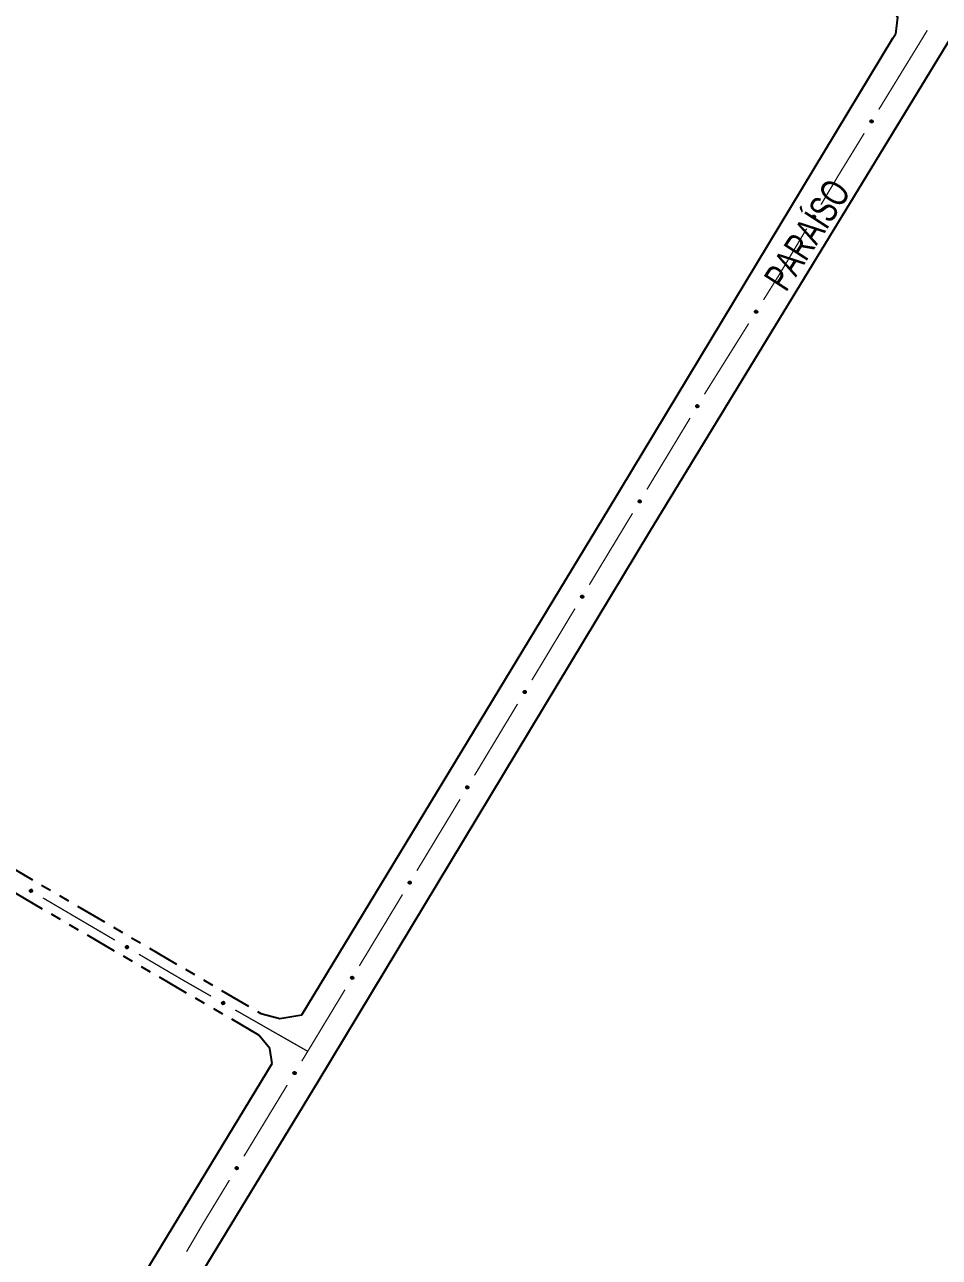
# Model space of a CAD drawing. Extents: x 210853 to 212686, y 4878863 to 4882037.
# Drawn here: x 211695.2 to 211826.7, y 4880035.8 to 4880213 of the extents above; entities that cross this region are included whole.
import ezdxf

# ---------------------------------------------------------------- set-up
doc = ezdxf.new("R2010")
doc.units = 0
doc.header["$LTSCALE"] = 1.5
doc.header["$MEASUREMENT"] = 0
doc.linetypes.add('TRACO_25', pattern=[8, 3, -1, 1, -1, 1, -1])
for name, color, linetype in [('SV-EIXO-ROD-ESTR', 7, 'CONTINUOUS'), ('SV-EIXO-RUA-N-PAV', 6, 'CONTINUOUS'), ('SV-EST-MUNIC-PAV', 20, 'CONTINUOUS'), ('SV-RUA-NAO-PAV', 7, 'CONTINUOUS'), ('SV-TXT-MUNIC-PAV', 7, 'CONTINUOUS')]:
    doc.layers.add(name, color=color, linetype=linetype)
doc.styles.add('ARIAL', font='ARIAL.SHX')

msp = doc.modelspace()

# ---------------------------------------------------------------- linework, layer by layer
at = {"layer": 'SV-EIXO-ROD-ESTR', "const_width": 0.18}
for points in [[(211825.001457, 4880212.186648), (211824.482811, 4880211.331659)], [(211824.297622, 4880211.026375), (211818.025375, 4880200.79608)], [(211824.482811, 4880211.331659), (211824.297622, 4880211.026375)], [(211815.934627, 4880197.385982), (211812.275817, 4880191.41831)], [(211812.265827, 4880191.402016), (211809.715904, 4880187.123332)], [(211812.275817, 4880191.41831), (211812.265827, 4880191.402016)], [(211807.668138, 4880183.687251), (211804.084548, 4880177.674108)], [(211803.665555, 4880176.971052), (211801.446563, 4880173.426828)], [(211804.084548, 4880177.674108), (211803.665555, 4880176.971052)], [(211799.323918, 4880170.036493), (211793.486644, 4880160.713069)], [(211793.486644, 4880160.713069), (211793.170308, 4880160.20781)], [(211793.170308, 4880160.20781), (211792.961331, 4880159.862194)], [(211790.891653, 4880156.439266), (211784.682621, 4880146.170482)], [(211782.612944, 4880142.747554), (211778.473589, 4880135.901698)], [(211778.473589, 4880135.901698), (211778.010507, 4880135.135832)], [(211778.010507, 4880135.135832), (211776.407978, 4880132.476316)], [(211774.34354, 4880129.050226), (211768.150223, 4880118.771956)], [(211766.085784, 4880115.345866), (211760.924687, 4880106.780641)], [(211760.882848, 4880106.711206), (211759.89023, 4880105.068947)], [(211760.924687, 4880106.780641), (211760.882848, 4880106.711206)], [(211757.821125, 4880101.645673), (211751.613812, 4880091.37585)], [(211749.544708, 4880087.952575), (211743.337395, 4880077.682752)], [(211741.268291, 4880074.259478), (211736.09553, 4880065.701292)], [(211735.917249, 4880065.406331), (211735.057385, 4880063.991832)], [(211736.09553, 4880065.701292), (211735.917249, 4880065.406331)], [(211732.9796, 4880060.57382), (211726.746245, 4880050.319783)], [(211724.66846, 4880046.90177), (211721.032336, 4880040.920248)], [(211720.796836, 4880040.532844), (211718.500182, 4880036.608912)], [(211721.032336, 4880040.920248), (211720.796836, 4880040.532844)]]:
    msp.add_lwpolyline(points, dxfattribs=at)
at = {"layer": 'SV-EIXO-ROD-ESTR'}
for points in [[(211817.148947, 4880199.155984), (211817.161027, 4880199.108591), (211817.161718, 4880199.065389), (211817.151923, 4880199.02919), (211817.134926, 4880198.99946), (211817.114112, 4880198.971002), (211817.086797, 4880198.946941), (211817.050565, 4880198.926951), (211817.003109, 4880198.914499), (211816.958806, 4880198.916701), (211816.922803, 4880198.924405), (211816.890781, 4880198.940343), (211816.863475, 4880198.961026), (211816.83942, 4880198.990225), (211816.81952, 4880199.027141), (211816.808155, 4880199.075163), (211816.807768, 4880199.117522), (211816.818162, 4880199.152287), (211816.834389, 4880199.184378), (211816.855986, 4880199.213176), (211816.882935, 4880199.236641), (211816.920139, 4880199.256609), (211816.967686, 4880199.267199), (211817.00993, 4880199.268067), (211817.044831, 4880199.258164), (211817.076065, 4880199.241477), (211817.104862, 4880199.220948), (211817.130192, 4880199.194498), (211817.148947, 4880199.155984)], [(211808.860139, 4880185.472361), (211808.872812, 4880185.425124), (211808.874045, 4880185.381933), (211808.864706, 4880185.345615), (211808.848084, 4880185.315673), (211808.827629, 4880185.286956), (211808.800618, 4880185.262554), (211808.76464, 4880185.24211), (211808.717343, 4880185.229064), (211808.673016, 4880185.230709), (211808.63692, 4880185.237961), (211808.6047, 4880185.253495), (211808.577136, 4880185.273833), (211808.552716, 4880185.302729), (211808.532355, 4880185.339391), (211808.520388, 4880185.387267), (211808.519469, 4880185.429618), (211808.529425, 4880185.46451), (211808.545248, 4880185.496803), (211808.566482, 4880185.52587), (211808.593134, 4880185.549671), (211808.630085, 4880185.570105), (211808.677495, 4880185.581291), (211808.719724, 4880185.582689), (211808.754747, 4880185.573225), (211808.786188, 4880185.556932), (211808.81524, 4880185.536766), (211808.840901, 4880185.510636), (211808.860139, 4880185.472361)], [(211800.554789, 4880171.795026), (211800.566423, 4880171.747522), (211800.566708, 4880171.704315), (211800.556574, 4880171.66821), (211800.5393, 4880171.63864), (211800.51822, 4880171.610379), (211800.49068, 4880171.586575), (211800.454263, 4880171.566925), (211800.406691, 4880171.55492), (211800.362411, 4880171.557537), (211800.326482, 4880171.565578), (211800.294611, 4880171.581816), (211800.2675, 4880171.602754), (211800.243719, 4880171.632178), (211800.224167, 4880171.669278), (211800.213253, 4880171.717406), (211800.213264, 4880171.759766), (211800.223983, 4880171.794432), (211800.24051, 4880171.826369), (211800.262377, 4880171.854963), (211800.289545, 4880171.878174), (211800.326934, 4880171.897793), (211800.374579, 4880171.907936), (211800.416828, 4880171.908408), (211800.451635, 4880171.898178), (211800.482711, 4880171.881199), (211800.511314, 4880171.860401), (211800.536395, 4880171.833714), (211800.554789, 4880171.795026)], [(211792.095035, 4880158.216724), (211792.107406, 4880158.169406), (211792.108363, 4880158.126209), (211792.098792, 4880158.089951), (211792.081979, 4880158.060116), (211792.061341, 4880158.03153), (211792.034175, 4880158.007301), (211791.998067, 4880157.987088), (211791.950688, 4880157.974344), (211791.906372, 4880157.976272), (211791.870323, 4880157.983754), (211791.838203, 4880157.999494), (211791.81077, 4880158.020009), (211791.786535, 4880158.049059), (211791.766408, 4880158.085851), (211791.754747, 4880158.133803), (211791.754099, 4880158.176158), (211791.764278, 4880158.210986), (211791.780307, 4880158.243177), (211791.801726, 4880158.272108), (211791.82853, 4880158.295738), (211791.86561, 4880158.315936), (211791.913091, 4880158.326818), (211791.955328, 4880158.327947), (211791.99029, 4880158.31826), (211792.021626, 4880158.301766), (211792.050549, 4880158.281415), (211792.076042, 4880158.255121), (211792.095035, 4880158.216724)], [(211783.816325, 4880144.525012), (211783.828697, 4880144.477695), (211783.829654, 4880144.434497), (211783.820082, 4880144.398239), (211783.80327, 4880144.368404), (211783.782631, 4880144.339819), (211783.755466, 4880144.315589), (211783.719358, 4880144.295376), (211783.671979, 4880144.282633), (211783.627663, 4880144.28456), (211783.591613, 4880144.292043), (211783.559494, 4880144.307783), (211783.53206, 4880144.328297), (211783.507826, 4880144.357347), (211783.487699, 4880144.394139), (211783.476037, 4880144.442091), (211783.47539, 4880144.484447), (211783.485569, 4880144.519274), (211783.501597, 4880144.551465), (211783.523017, 4880144.580396), (211783.54982, 4880144.604026), (211783.586901, 4880144.624224), (211783.634381, 4880144.635107), (211783.676619, 4880144.636235), (211783.71158, 4880144.626548), (211783.742917, 4880144.610054), (211783.77184, 4880144.589703), (211783.797332, 4880144.563409), (211783.816325, 4880144.525012)], [(211775.5442, 4880130.829523), (211775.556644, 4880130.782224), (211775.557668, 4880130.739028), (211775.548151, 4880130.702755), (211775.531384, 4880130.672895), (211775.51079, 4880130.644278), (211775.483661, 4880130.620007), (211775.447584, 4880130.599739), (211775.400225, 4880130.586922), (211775.355906, 4880130.588783), (211775.319845, 4880130.59621), (211775.287702, 4880130.611901), (211775.260237, 4880130.632373), (211775.235957, 4880130.661386), (211775.215774, 4880130.698147), (211775.20404, 4880130.746081), (211775.203327, 4880130.788436), (211775.213453, 4880130.823279), (211775.229432, 4880130.855494), (211775.250807, 4880130.884458), (211775.277575, 4880130.908129), (211775.314624, 4880130.928384), (211775.362088, 4880130.939339), (211775.404324, 4880130.940532), (211775.4393, 4880130.930898), (211775.470662, 4880130.914452), (211775.499616, 4880130.894145), (211775.525149, 4880130.86789), (211775.5442, 4880130.829523)], [(211767.286445, 4880117.125163), (211767.298889, 4880117.077864), (211767.299912, 4880117.034669), (211767.290396, 4880116.998396), (211767.273629, 4880116.968535), (211767.253035, 4880116.939918), (211767.225906, 4880116.915647), (211767.189829, 4880116.895379), (211767.142469, 4880116.882563), (211767.098151, 4880116.884423), (211767.06209, 4880116.89185), (211767.029946, 4880116.907541), (211767.002482, 4880116.928013), (211766.978202, 4880116.957026), (211766.958019, 4880116.993787), (211766.946285, 4880117.041721), (211766.945572, 4880117.084076), (211766.955698, 4880117.118919), (211766.971677, 4880117.151134), (211766.993052, 4880117.180098), (211767.01982, 4880117.203769), (211767.056869, 4880117.224024), (211767.104333, 4880117.234979), (211767.146569, 4880117.236172), (211767.181545, 4880117.226538), (211767.212907, 4880117.210092), (211767.24186, 4880117.189785), (211767.267394, 4880117.163531), (211767.286445, 4880117.125163)], [(211759.024209, 4880103.423332), (211759.036589, 4880103.376017), (211759.037553, 4880103.33282), (211759.027987, 4880103.29656), (211759.011179, 4880103.266722), (211758.990546, 4880103.238133), (211758.963384, 4880103.213899), (211758.92728, 4880103.19368), (211758.879903, 4880103.180928), (211758.835587, 4880103.182849), (211758.799536, 4880103.190325), (211758.767414, 4880103.20606), (211758.739977, 4880103.226569), (211758.715737, 4880103.255616), (211758.695604, 4880103.292404), (211758.683935, 4880103.340354), (211758.68328, 4880103.38271), (211758.693453, 4880103.417539), (211758.709476, 4880103.449732), (211758.730891, 4880103.478667), (211758.757691, 4880103.502302), (211758.794768, 4880103.522506), (211758.842247, 4880103.533396), (211758.884484, 4880103.534532), (211758.919447, 4880103.52485), (211758.950786, 4880103.508362), (211758.979712, 4880103.488015), (211759.00521, 4880103.461726), (211759.024209, 4880103.423332)], [(211750.747792, 4880089.730235), (211750.760171, 4880089.682919), (211750.761135, 4880089.639722), (211750.75157, 4880089.603462), (211750.734762, 4880089.573624), (211750.714129, 4880089.545036), (211750.686967, 4880089.520802), (211750.650862, 4880089.500582), (211750.603486, 4880089.487831), (211750.559169, 4880089.489751), (211750.523119, 4880089.497227), (211750.490997, 4880089.512962), (211750.46356, 4880089.533472), (211750.43932, 4880089.562518), (211750.419187, 4880089.599307), (211750.407518, 4880089.647257), (211750.406863, 4880089.689612), (211750.417036, 4880089.724442), (211750.433059, 4880089.756635), (211750.454474, 4880089.785569), (211750.481274, 4880089.809204), (211750.51835, 4880089.829408), (211750.565829, 4880089.840299), (211750.608067, 4880089.841434), (211750.64303, 4880089.831753), (211750.674369, 4880089.815264), (211750.703295, 4880089.794918), (211750.728792, 4880089.768628), (211750.747792, 4880089.730235)], [(211742.471374, 4880076.037137), (211742.483754, 4880075.989822), (211742.484718, 4880075.946625), (211742.475153, 4880075.910365), (211742.458345, 4880075.880527), (211742.437712, 4880075.851938), (211742.41055, 4880075.827704), (211742.374445, 4880075.807485), (211742.327068, 4880075.794733), (211742.282752, 4880075.796654), (211742.246701, 4880075.80413), (211742.214579, 4880075.819865), (211742.187142, 4880075.840374), (211742.162903, 4880075.869421), (211742.14277, 4880075.906209), (211742.1311, 4880075.954159), (211742.130446, 4880075.996515), (211742.140619, 4880076.031344), (211742.156642, 4880076.063537), (211742.178057, 4880076.092472), (211742.204856, 4880076.116107), (211742.241933, 4880076.136311), (211742.289412, 4880076.147201), (211742.331649, 4880076.148337), (211742.366612, 4880076.138655), (211742.397952, 4880076.122167), (211742.426878, 4880076.101821), (211742.452375, 4880076.075531), (211742.471374, 4880076.037137)], [(211734.187191, 4880062.348421), (211734.199451, 4880062.301074), (211734.200305, 4880062.257874), (211734.190648, 4880062.221639), (211734.173764, 4880062.191844), (211734.153059, 4880062.163307), (211734.125835, 4880062.139142), (211734.08968, 4880062.119015), (211734.04227, 4880062.106384), (211733.997959, 4880062.108417), (211733.961928, 4880062.115984), (211733.929846, 4880062.1318), (211733.902461, 4880062.152379), (211733.878295, 4880062.181487), (211733.858255, 4880062.218327), (211733.846708, 4880062.266306), (211733.84616, 4880062.308663), (211733.856422, 4880062.343467), (211733.872527, 4880062.375619), (211733.894015, 4880062.404499), (211733.920874, 4880062.428066), (211733.958002, 4880062.448176), (211734.005509, 4880062.458946), (211734.047749, 4880062.459974), (211734.082687, 4880062.450204), (211734.113985, 4880062.433636), (211734.142859, 4880062.413217), (211734.168289, 4880062.386862), (211734.187191, 4880062.348421)], [(211725.876051, 4880048.676371), (211725.88831, 4880048.629024), (211725.889165, 4880048.585825), (211725.879508, 4880048.549589), (211725.862624, 4880048.519794), (211725.841918, 4880048.491257), (211725.814695, 4880048.467093), (211725.778539, 4880048.446965), (211725.73113, 4880048.434334), (211725.686819, 4880048.436367), (211725.650788, 4880048.443934), (211725.618705, 4880048.45975), (211725.591321, 4880048.48033), (211725.567155, 4880048.509438), (211725.547115, 4880048.546277), (211725.535568, 4880048.594256), (211725.53502, 4880048.636613), (211725.545282, 4880048.671417), (211725.561386, 4880048.703569), (211725.582875, 4880048.732449), (211725.609734, 4880048.756016), (211725.646862, 4880048.776126), (211725.694369, 4880048.786896), (211725.736609, 4880048.787924), (211725.771547, 4880048.778154), (211725.802844, 4880048.761586), (211725.831719, 4880048.741167), (211725.857149, 4880048.714812), (211725.876051, 4880048.676371)]]:
    msp.add_lwpolyline(points, close=True, dxfattribs=at)
for points in [[(211816.855986, 4880199.213176), (211816.807768, 4880199.117522)], [(211816.882935, 4880199.236641), (211816.808155, 4880199.075163)], [(211816.867734, 4880199.220876), (211816.810898, 4880199.102068)], [(211816.900687, 4880199.240687), (211816.817496, 4880199.058008)], [(211816.920139, 4880199.256609), (211816.81952, 4880199.027141)], [(211816.94321, 4880199.257831), (211816.830625, 4880199.011546)], [(211816.967686, 4880199.267199), (211816.83942, 4880198.990225)], [(211816.98682, 4880199.266306), (211816.853025, 4880198.980206)], [(211817.00993, 4880199.268067), (211816.863475, 4880198.961026)], [(211817.02491, 4880199.260559), (211816.878278, 4880198.953519)], [(211817.044831, 4880199.258164), (211816.890781, 4880198.940343)], [(211817.058722, 4880199.247831), (211816.905484, 4880198.935239)], [(211817.076065, 4880199.241477), (211816.922803, 4880198.924405)], [(211817.089418, 4880199.227411), (211816.944925, 4880198.923862)], [(211817.104862, 4880199.220948), (211816.958806, 4880198.916701)], [(211817.114934, 4880199.203764), (211816.983729, 4880198.919278)], [(211817.130192, 4880199.194498), (211817.003109, 4880198.914499)], [(211817.137597, 4880199.175464), (211817.027075, 4880198.924713)], [(211817.148947, 4880199.155984), (211817.050565, 4880198.926951)], [(211817.154478, 4880199.129902), (211817.072188, 4880198.943471)], [(211817.161027, 4880199.108591), (211817.086797, 4880198.946941)], [(211817.161527, 4880199.083965), (211817.104241, 4880198.967034)], [(211817.161718, 4880199.065389), (211817.114112, 4880198.971002)], [(211808.566482, 4880185.52587), (211808.519469, 4880185.429618)], [(211808.593134, 4880185.549671), (211808.520388, 4880185.387267)], [(211808.578132, 4880185.533717), (211808.522793, 4880185.414205)], [(211808.610834, 4880185.553939), (211808.529944, 4880185.370231)], [(211808.630085, 4880185.570105), (211808.532355, 4880185.339391)], [(211808.653138, 4880185.571617), (211808.543655, 4880185.323937)], [(211808.677495, 4880185.581291), (211808.552716, 4880185.302729)], [(211808.696638, 4880185.580639), (211808.566446, 4880185.292881)], [(211808.719724, 4880185.582689), (211808.577136, 4880185.273833)], [(211808.734798, 4880185.57537), (211808.592033, 4880185.266513)], [(211808.754747, 4880185.573225), (211808.6047, 4880185.253495)], [(211808.768767, 4880185.563068), (211808.619466, 4880185.248576)], [(211808.786188, 4880185.556932), (211808.63692, 4880185.237961)], [(211808.799717, 4880185.543035), (211808.659047, 4880185.237695)], [(211808.81524, 4880185.536766), (211808.673016, 4880185.230709)], [(211808.825528, 4880185.51971), (211808.697905, 4880185.233599)], [(211808.840901, 4880185.510636), (211808.717343, 4880185.229064)], [(211808.848545, 4880185.491697), (211808.74118, 4880185.239578)], [(211808.860139, 4880185.472361), (211808.76464, 4880185.24211)], [(211808.865997, 4880185.44635), (211808.786053, 4880185.2589)], [(211808.872812, 4880185.425124), (211808.800618, 4880185.262554)], [(211808.873621, 4880185.400506), (211808.817808, 4880185.282864)], [(211808.874045, 4880185.381933), (211808.827629, 4880185.286956)], [(211800.289545, 4880171.878174), (211800.213253, 4880171.717406)], [(211800.262377, 4880171.854963), (211800.213264, 4880171.759766)], [(211800.274196, 4880171.862553), (211800.216248, 4880171.744284)], [(211800.307334, 4880171.882054), (211800.222433, 4880171.700164)], [(211800.326934, 4880171.897793), (211800.224167, 4880171.669278)], [(211800.350015, 4880171.898798), (211800.235125, 4880171.65358)], [(211800.374579, 4880171.907936), (211800.243719, 4880171.632178)], [(211800.393703, 4880171.906864), (211800.25723, 4880171.622031)], [(211800.416828, 4880171.908408), (211800.2675, 4880171.602754)], [(211800.431738, 4880171.900759), (211800.282232, 4880171.595109)], [(211800.451635, 4880171.898178), (211800.294611, 4880171.581816)], [(211800.465429, 4880171.887716), (211800.309265, 4880171.576574)], [(211800.482711, 4880171.881199), (211800.326482, 4880171.565578)], [(211800.495932, 4880171.867008), (211800.348597, 4880171.564828)], [(211800.511314, 4880171.860401), (211800.362411, 4880171.557537)], [(211800.521225, 4880171.843123), (211800.387357, 4880171.55988)], [(211800.536395, 4880171.833714), (211800.406691, 4880171.55492)], [(211800.543621, 4880171.814612), (211800.430753, 4880171.564908)], [(211800.554789, 4880171.795026), (211800.454263, 4880171.566925)], [(211800.560075, 4880171.768893), (211800.476039, 4880171.583242)], [(211800.566423, 4880171.747522), (211800.49068, 4880171.586575)], [(211800.566692, 4880171.722892), (211800.508312, 4880171.606504)], [(211800.566708, 4880171.704315), (211800.51822, 4880171.610379)], [(211791.801726, 4880158.272108), (211791.754099, 4880158.176158)], [(211791.82853, 4880158.295738), (211791.754747, 4880158.133803)], [(211791.813426, 4880158.27988), (211791.757324, 4880158.160724)], [(211791.846257, 4880158.299894), (211791.764194, 4880158.116706)], [(211791.86561, 4880158.315936), (211791.766408, 4880158.085851)], [(211791.888673, 4880158.3173), (211791.777609, 4880158.070325)], [(211791.913091, 4880158.326818), (211791.786535, 4880158.049059)], [(211791.932229, 4880158.326044), (211791.800202, 4880158.039124)], [(211791.955328, 4880158.327947), (211791.81077, 4880158.020009)], [(211791.970355, 4880158.320531), (211791.825619, 4880158.012593)], [(211791.99029, 4880158.31826), (211791.838203, 4880157.999494)], [(211792.004245, 4880158.308013), (211791.852937, 4880157.994481)], [(211792.021626, 4880158.301766), (211791.870323, 4880157.983754)], [(211792.035065, 4880158.287782), (211791.892447, 4880157.983348)], [(211792.050549, 4880158.281415), (211791.906372, 4880157.976272)], [(211792.060727, 4880158.264293), (211791.931279, 4880157.979003)], [(211792.076042, 4880158.255121), (211791.950688, 4880157.974344)], [(211792.083564, 4880158.236134), (211791.974591, 4880157.984705)], [(211792.095035, 4880158.216724), (211791.998067, 4880157.987088)], [(211792.100726, 4880158.190676), (211792.019587, 4880158.003741)], [(211792.107406, 4880158.169406), (211792.034175, 4880158.007301)], [(211792.108058, 4880158.144784), (211792.051494, 4880158.027502)], [(211792.108363, 4880158.126209), (211792.061341, 4880158.03153)], [(211783.523017, 4880144.580396), (211783.47539, 4880144.484447)], [(211783.54982, 4880144.604026), (211783.476037, 4880144.442091)], [(211783.534717, 4880144.588169), (211783.478615, 4880144.469012)], [(211783.567547, 4880144.608182), (211783.485485, 4880144.424994)], [(211783.586901, 4880144.624224), (211783.487699, 4880144.394139)], [(211783.609963, 4880144.625588), (211783.498899, 4880144.378613)], [(211783.634381, 4880144.635107), (211783.507826, 4880144.357347)], [(211783.65352, 4880144.634332), (211783.521492, 4880144.347412)], [(211783.676619, 4880144.636235), (211783.53206, 4880144.328297)], [(211783.691646, 4880144.62882), (211783.546909, 4880144.320882)], [(211783.71158, 4880144.626548), (211783.559494, 4880144.307783)], [(211783.725535, 4880144.616301), (211783.574227, 4880144.302769)], [(211783.742917, 4880144.610054), (211783.591613, 4880144.292043)], [(211783.756356, 4880144.596071), (211783.613738, 4880144.291636)], [(211783.77184, 4880144.589703), (211783.627663, 4880144.28456)], [(211783.782018, 4880144.572582), (211783.65257, 4880144.287291)], [(211783.797332, 4880144.563409), (211783.671979, 4880144.282633)], [(211783.804855, 4880144.544422), (211783.695882, 4880144.292994)], [(211783.816325, 4880144.525012), (211783.719358, 4880144.295376)], [(211783.822017, 4880144.498964), (211783.740878, 4880144.312029)], [(211783.828697, 4880144.477695), (211783.755466, 4880144.315589)], [(211783.829349, 4880144.453072), (211783.772785, 4880144.33579)], [(211783.829654, 4880144.434497), (211783.782631, 4880144.339819)], [(211775.250807, 4880130.884458), (211775.203327, 4880130.788436)], [(211775.277575, 4880130.908129), (211775.20404, 4880130.746081)], [(211775.262496, 4880130.892248), (211775.206576, 4880130.773006)], [(211775.295295, 4880130.912312), (211775.213513, 4880130.728999)], [(211775.314624, 4880130.928384), (211775.215774, 4880130.698147)], [(211775.337685, 4880130.929783), (211775.226999, 4880130.682638)], [(211775.362088, 4880130.939339), (211775.235957, 4880130.661386)], [(211775.381228, 4880130.938593), (211775.24964, 4880130.651472)], [(211775.404324, 4880130.940532), (211775.260237, 4880130.632373)], [(211775.419362, 4880130.933139), (211775.275097, 4880130.62498)], [(211775.4393, 4880130.930898), (211775.287702, 4880130.611901)], [(211775.453271, 4880130.920673), (211775.302443, 4880130.60691)], [(211775.470662, 4880130.914452), (211775.319845, 4880130.59621)], [(211775.484123, 4880130.900489), (211775.34197, 4880130.595837)], [(211775.499616, 4880130.894145), (211775.355906, 4880130.588783)], [(211775.50982, 4880130.877039), (211775.380809, 4880130.591551)], [(211775.525149, 4880130.86789), (211775.400225, 4880130.586922)], [(211775.5327, 4880130.848915), (211775.424112, 4880130.59732)], [(211775.5442, 4880130.829523), (211775.447584, 4880130.599739)], [(211775.549932, 4880130.803484), (211775.469079, 4880130.616425)], [(211775.556644, 4880130.782224), (211775.483661, 4880130.620007)], [(211775.557334, 4880130.757603), (211775.500949, 4880130.640234)], [(211775.557668, 4880130.739028), (211775.51079, 4880130.644278)], [(211766.993052, 4880117.180098), (211766.945572, 4880117.084076)], [(211767.01982, 4880117.203769), (211766.946285, 4880117.041721)], [(211767.00474, 4880117.187888), (211766.948821, 4880117.068646)], [(211767.03754, 4880117.207952), (211766.955758, 4880117.024639)], [(211767.056869, 4880117.224024), (211766.958019, 4880116.993787)], [(211767.07993, 4880117.225423), (211766.969244, 4880116.978279)], [(211767.104333, 4880117.234979), (211766.978202, 4880116.957026)], [(211767.123473, 4880117.234234), (211766.991884, 4880116.947112)], [(211767.146569, 4880117.236172), (211767.002482, 4880116.928013)], [(211767.161607, 4880117.228779), (211767.017342, 4880116.92062)], [(211767.181545, 4880117.226538), (211767.029946, 4880116.907541)], [(211767.195515, 4880117.216313), (211767.044688, 4880116.90255)], [(211767.212907, 4880117.210092), (211767.06209, 4880116.89185)], [(211767.226367, 4880117.196129), (211767.084215, 4880116.891477)], [(211767.24186, 4880117.189785), (211767.098151, 4880116.884423)], [(211767.252065, 4880117.17268), (211767.123053, 4880116.887191)], [(211767.267394, 4880117.163531), (211767.142469, 4880116.882563)], [(211767.274945, 4880117.144555), (211767.166357, 4880116.89296)], [(211767.286445, 4880117.125163), (211767.189829, 4880116.895379)], [(211767.292177, 4880117.099124), (211767.211323, 4880116.912065)], [(211767.298889, 4880117.077864), (211767.225906, 4880116.915647)], [(211767.299579, 4880117.053243), (211767.243194, 4880116.935874)], [(211767.299912, 4880117.034669), (211767.253035, 4880116.939918)], [(211758.730891, 4880103.478667), (211758.68328, 4880103.38271)], [(211758.757691, 4880103.502302), (211758.683935, 4880103.340354)], [(211758.74259, 4880103.486441), (211758.686508, 4880103.367276)], [(211758.775417, 4880103.50646), (211758.693385, 4880103.323259)], [(211758.794768, 4880103.522506), (211758.695604, 4880103.292404)], [(211758.81783, 4880103.523873), (211758.706808, 4880103.27688)], [(211758.842247, 4880103.533396), (211758.715737, 4880103.255616)], [(211758.861385, 4880103.532625), (211758.729406, 4880103.245683)], [(211758.884484, 4880103.534532), (211758.739977, 4880103.226569)], [(211758.899512, 4880103.527119), (211758.754827, 4880103.219157)], [(211758.919447, 4880103.52485), (211758.767414, 4880103.20606)], [(211758.933404, 4880103.514606), (211758.782148, 4880103.201049)], [(211758.950786, 4880103.508362), (211758.799536, 4880103.190325)], [(211758.964228, 4880103.49438), (211758.821661, 4880103.189922)], [(211758.979712, 4880103.488015), (211758.835587, 4880103.182849)], [(211758.989893, 4880103.470896), (211758.860493, 4880103.185583)], [(211759.00521, 4880103.461726), (211758.879903, 4880103.180928)], [(211759.012735, 4880103.44274), (211758.903804, 4880103.191293)], [(211759.024209, 4880103.423332), (211758.92728, 4880103.19368)], [(211759.029905, 4880103.397285), (211758.948797, 4880103.210336)], [(211759.036589, 4880103.376017), (211758.963384, 4880103.213899)], [(211759.037244, 4880103.351394), (211758.9807, 4880103.234102)], [(211759.037553, 4880103.33282), (211758.990546, 4880103.238133)], [(211750.454474, 4880089.785569), (211750.406863, 4880089.689612)], [(211750.481274, 4880089.809204), (211750.407518, 4880089.647257)], [(211750.466173, 4880089.793344), (211750.41009, 4880089.674178)], [(211750.499, 4880089.813363), (211750.416968, 4880089.630161)], [(211750.51835, 4880089.829408), (211750.419187, 4880089.599307)], [(211750.541413, 4880089.830776), (211750.43039, 4880089.583783)], [(211750.565829, 4880089.840299), (211750.43932, 4880089.562518)], [(211750.584968, 4880089.839527), (211750.452988, 4880089.552585)], [(211750.608067, 4880089.841434), (211750.46356, 4880089.533472)], [(211750.623095, 4880089.834021), (211750.47841, 4880089.526059)], [(211750.64303, 4880089.831753), (211750.490997, 4880089.512962)], [(211750.656986, 4880089.821508), (211750.505731, 4880089.507951)], [(211750.674369, 4880089.815264), (211750.523119, 4880089.497227)], [(211750.687811, 4880089.801283), (211750.545243, 4880089.496824)], [(211750.703295, 4880089.794918), (211750.559169, 4880089.489751)], [(211750.713476, 4880089.777798), (211750.584076, 4880089.492486)], [(211750.728792, 4880089.768628), (211750.603486, 4880089.487831)], [(211750.736318, 4880089.749642), (211750.627387, 4880089.498196)], [(211750.747792, 4880089.730235), (211750.650862, 4880089.500582)], [(211750.753488, 4880089.704188), (211750.67238, 4880089.517239)], [(211750.760171, 4880089.682919), (211750.686967, 4880089.520802)], [(211750.760827, 4880089.658297), (211750.704283, 4880089.541005)], [(211750.761135, 4880089.639722), (211750.714129, 4880089.545036)], [(211742.178057, 4880076.092472), (211742.130446, 4880075.996515)], [(211742.204856, 4880076.116107), (211742.1311, 4880075.954159)], [(211742.189755, 4880076.100246), (211742.133673, 4880075.981081)], [(211742.222582, 4880076.120265), (211742.140551, 4880075.937064)], [(211742.241933, 4880076.136311), (211742.14277, 4880075.906209)], [(211742.264996, 4880076.137679), (211742.153973, 4880075.890685)], [(211742.289412, 4880076.147201), (211742.162903, 4880075.869421)], [(211742.308551, 4880076.14643), (211742.176571, 4880075.859488)], [(211742.331649, 4880076.148337), (211742.187142, 4880075.840374)], [(211742.346677, 4880076.140924), (211742.201993, 4880075.832962)], [(211742.366612, 4880076.138655), (211742.214579, 4880075.819865)], [(211742.380569, 4880076.128411), (211742.229314, 4880075.814854)], [(211742.397952, 4880076.122167), (211742.246701, 4880075.80413)], [(211742.411393, 4880076.108186), (211742.268826, 4880075.803727)], [(211742.426878, 4880076.101821), (211742.282752, 4880075.796654)], [(211742.437059, 4880076.084701), (211742.307658, 4880075.799389)], [(211742.452375, 4880076.075531), (211742.327068, 4880075.794733)], [(211742.459901, 4880076.056545), (211742.35097, 4880075.805098)], [(211742.471374, 4880076.037137), (211742.374445, 4880075.807485)], [(211742.47707, 4880076.01109), (211742.395962, 4880075.824142)], [(211742.483754, 4880075.989822), (211742.41055, 4880075.827704)], [(211742.48441, 4880075.9652), (211742.427866, 4880075.847908)], [(211742.484718, 4880075.946625), (211742.437712, 4880075.851938)], [(211733.894015, 4880062.404499), (211733.84616, 4880062.308663)], [(211733.920874, 4880062.428066), (211733.846708, 4880062.266306)], [(211733.905733, 4880062.412244), (211733.849349, 4880062.293221)], [(211733.938611, 4880062.43218), (211733.856115, 4880062.249187)], [(211733.958002, 4880062.448176), (211733.858255, 4880062.218327)], [(211733.981068, 4880062.449485), (211733.869419, 4880062.202774)], [(211734.005509, 4880062.458946), (211733.878295, 4880062.181487)], [(211734.024646, 4880062.458126), (211733.891938, 4880062.17152)], [(211734.047749, 4880062.459974), (211733.902461, 4880062.152379)], [(211734.062758, 4880062.452523), (211733.917292, 4880062.144929)], [(211734.082687, 4880062.450204), (211733.929846, 4880062.1318)], [(211734.096618, 4880062.439924), (211733.944567, 4880062.126752)], [(211734.113985, 4880062.433636), (211733.961928, 4880062.115984)], [(211734.127391, 4880062.419621), (211733.984051, 4880062.115525)], [(211734.142859, 4880062.413217), (211733.997959, 4880062.108417)], [(211734.152996, 4880062.396071), (211734.022873, 4880062.111088)], [(211734.168289, 4880062.386862), (211734.04227, 4880062.106384)], [(211734.175767, 4880062.367857), (211734.066198, 4880062.116688)], [(211734.187191, 4880062.348421), (211734.08968, 4880062.119015)], [(211734.192821, 4880062.322359), (211734.111239, 4880062.135617)], [(211734.199451, 4880062.301074), (211734.125835, 4880062.139142)], [(211734.200044, 4880062.27645), (211734.143202, 4880062.159302)], [(211734.200305, 4880062.257874), (211734.153059, 4880062.163307)], [(211725.582875, 4880048.732449), (211725.53502, 4880048.636613)], [(211725.609734, 4880048.756016), (211725.535568, 4880048.594256)], [(211725.594593, 4880048.740194), (211725.538209, 4880048.621171)], [(211725.627471, 4880048.76013), (211725.544974, 4880048.577137)], [(211725.646862, 4880048.776126), (211725.547115, 4880048.546277)], [(211725.669928, 4880048.777435), (211725.558279, 4880048.530725)], [(211725.694369, 4880048.786896), (211725.567155, 4880048.509438)], [(211725.713505, 4880048.786076), (211725.580798, 4880048.49947)], [(211725.736609, 4880048.787924), (211725.591321, 4880048.48033)], [(211725.751618, 4880048.780473), (211725.606152, 4880048.472879)], [(211725.771547, 4880048.778154), (211725.618705, 4880048.45975)], [(211725.785477, 4880048.767874), (211725.633427, 4880048.454702)], [(211725.802844, 4880048.761586), (211725.650788, 4880048.443934)], [(211725.81625, 4880048.747571), (211725.672911, 4880048.443475)], [(211725.831719, 4880048.741167), (211725.686819, 4880048.436367)], [(211725.841856, 4880048.724021), (211725.711732, 4880048.439038)], [(211725.857149, 4880048.714812), (211725.73113, 4880048.434334)], [(211725.864627, 4880048.695807), (211725.755058, 4880048.444638)], [(211725.876051, 4880048.676371), (211725.778539, 4880048.446965)], [(211725.881681, 4880048.650309), (211725.800099, 4880048.463567)], [(211725.88831, 4880048.629024), (211725.814695, 4880048.467093)], [(211725.888904, 4880048.6044), (211725.832062, 4880048.487252)], [(211725.889165, 4880048.585825), (211725.841918, 4880048.491257)]]:
    msp.add_lwpolyline(points, dxfattribs=at)
at = {"layer": 'SV-EIXO-RUA-N-PAV'}
for points in [[(211696.188282, 4880088.30611), (211696.141131, 4880088.293119), (211696.09795, 4880088.291595), (211696.061569, 4880088.300691), (211696.031516, 4880088.317111), (211696.002663, 4880088.337372), (211695.978079, 4880088.364218), (211695.957394, 4880088.400058), (211695.94403, 4880088.447266), (211695.945377, 4880088.491603), (211695.952386, 4880088.527748), (211695.967704, 4880088.560071), (211695.987856, 4880088.587771), (211696.016587, 4880088.612384), (211696.053111, 4880088.632992), (211696.100906, 4880088.645281), (211696.14325, 4880088.646484), (211696.178208, 4880088.636762), (211696.210606, 4880088.621157), (211696.239815, 4880088.600119), (211696.263795, 4880088.573627), (211696.284477, 4880088.536815), (211696.295981, 4880088.489481), (211696.297663, 4880088.447262), (211696.288435, 4880088.412177), (211696.272354, 4880088.380627), (211696.252384, 4880088.35144), (211696.226426, 4880088.325604), (211696.188282, 4880088.30611)], [(211709.987364, 4880080.207632), (211709.940212, 4880080.194641), (211709.897032, 4880080.193118), (211709.860651, 4880080.202213), (211709.830598, 4880080.218633), (211709.801744, 4880080.238895), (211709.777161, 4880080.265741), (211709.756476, 4880080.30158), (211709.743112, 4880080.348788), (211709.744459, 4880080.393125), (211709.751468, 4880080.42927), (211709.766785, 4880080.461593), (211709.786938, 4880080.489293), (211709.815669, 4880080.513907), (211709.852193, 4880080.534514), (211709.899988, 4880080.546803), (211709.942332, 4880080.548006), (211709.97729, 4880080.538285), (211710.009688, 4880080.52268), (211710.038897, 4880080.501641), (211710.062877, 4880080.47515), (211710.083559, 4880080.438338), (211710.095063, 4880080.391004), (211710.096745, 4880080.348785), (211710.087517, 4880080.313699), (211710.071436, 4880080.282149), (211710.051466, 4880080.252962), (211710.025508, 4880080.227127), (211709.987364, 4880080.207632)], [(211723.827114, 4880072.176733), (211723.780126, 4880072.163164), (211723.736967, 4880072.16111), (211723.700477, 4880072.169757), (211723.670225, 4880072.185807), (211723.641124, 4880072.205712), (211723.616212, 4880072.232254), (211723.595089, 4880072.267837), (211723.581146, 4880072.314877), (211723.581947, 4880072.359227), (211723.588511, 4880072.395455), (211723.60343, 4880072.427964), (211723.623241, 4880072.45591), (211723.651667, 4880072.480875), (211723.687935, 4880072.50193), (211723.735575, 4880072.514805), (211723.777901, 4880072.516529), (211723.812976, 4880072.507237), (211723.845563, 4880072.492032), (211723.875029, 4880072.471354), (211723.899333, 4880072.445159), (211723.920466, 4880072.408604), (211723.932551, 4880072.361415), (211723.934752, 4880072.31922), (211723.925956, 4880072.284024), (211723.910263, 4880072.252278), (211723.890654, 4880072.222848), (211723.865016, 4880072.196696), (211723.827114, 4880072.176733)]]:
    msp.add_lwpolyline(points, close=True, dxfattribs=at)
for points in [[(211696.226426, 4880088.325604), (211695.94403, 4880088.447266)], [(211696.252384, 4880088.35144), (211695.945377, 4880088.491603)], [(211696.235397, 4880088.341038), (211695.948434, 4880088.466734)], [(211696.258548, 4880088.367005), (211695.952269, 4880088.50562)], [(211696.272354, 4880088.380627), (211695.952386, 4880088.527748)], [(211696.207539, 4880088.317833), (211695.954704, 4880088.4235)], [(211696.188282, 4880088.30611), (211695.957394, 4880088.400058)], [(211696.278373, 4880088.398089), (211695.962884, 4880088.545273)], [(211696.288435, 4880088.412177), (211695.967704, 4880088.560071)], [(211696.162311, 4880088.300077), (211695.974328, 4880088.378758)], [(211696.141131, 4880088.293119), (211695.978079, 4880088.364218)], [(211696.290446, 4880088.43214), (211695.980637, 4880088.572826)], [(211696.297663, 4880088.447262), (211695.987856, 4880088.587771)], [(211696.116519, 4880088.292144), (211695.998505, 4880088.347165)], [(211696.09795, 4880088.291595), (211696.002663, 4880088.337372)], [(211696.295458, 4880088.470334), (211696.006831, 4880088.598588)], [(211696.295981, 4880088.489481), (211696.016587, 4880088.612384)], [(211696.286143, 4880088.513772), (211696.037734, 4880088.621589)], [(211696.284477, 4880088.536815), (211696.053111, 4880088.632992)], [(211696.268182, 4880088.555957), (211696.083935, 4880088.63561)], [(211696.263795, 4880088.573627), (211696.100906, 4880088.645281)], [(211696.24774, 4880088.588522), (211696.127859, 4880088.643057)], [(211696.239815, 4880088.600119), (211696.14325, 4880088.646484)], [(211710.025508, 4880080.227127), (211709.743112, 4880080.348788)], [(211710.051466, 4880080.252962), (211709.744459, 4880080.393125)], [(211710.034479, 4880080.24256), (211709.747516, 4880080.368257)], [(211710.05763, 4880080.268528), (211709.751351, 4880080.407142)], [(211710.071436, 4880080.282149), (211709.751468, 4880080.42927)], [(211710.006621, 4880080.219356), (211709.753786, 4880080.325023)], [(211709.987364, 4880080.207632), (211709.756476, 4880080.30158)], [(211710.077454, 4880080.299611), (211709.761966, 4880080.446795)], [(211710.087517, 4880080.313699), (211709.766785, 4880080.461593)], [(211709.961393, 4880080.201599), (211709.77341, 4880080.28028)], [(211709.940212, 4880080.194641), (211709.777161, 4880080.265741)], [(211710.089527, 4880080.333662), (211709.779718, 4880080.474348)], [(211710.096745, 4880080.348785), (211709.786938, 4880080.489293)], [(211709.915601, 4880080.193666), (211709.797587, 4880080.248688)], [(211709.897032, 4880080.193118), (211709.801744, 4880080.238895)], [(211710.09454, 4880080.371857), (211709.805913, 4880080.500111)], [(211710.095063, 4880080.391004), (211709.815669, 4880080.513907)], [(211710.085225, 4880080.415295), (211709.836815, 4880080.523111)], [(211710.083559, 4880080.438338), (211709.852193, 4880080.534514)], [(211710.067264, 4880080.457479), (211709.883016, 4880080.537133)], [(211710.062877, 4880080.47515), (211709.899988, 4880080.546803)], [(211710.046822, 4880080.490044), (211709.926941, 4880080.544579)], [(211710.038897, 4880080.501641), (211709.942332, 4880080.548006)], [(211723.865016, 4880072.196696), (211723.581146, 4880072.314877)], [(211723.890654, 4880072.222848), (211723.581947, 4880072.359227)], [(211723.873796, 4880072.212238), (211723.58531, 4880072.334398)], [(211723.910263, 4880072.252278), (211723.588511, 4880072.395455)], [(211723.896626, 4880072.238488), (211723.588667, 4880072.373327)], [(211723.846226, 4880072.188693), (211723.59211, 4880072.291244)], [(211723.827114, 4880072.176733), (211723.595089, 4880072.267837)], [(211723.916067, 4880072.269813), (211723.598793, 4880072.413108)], [(211723.925956, 4880072.284024), (211723.60343, 4880072.427964)], [(211723.801219, 4880072.170382), (211723.612283, 4880072.246746)], [(211723.927721, 4880072.30401), (211723.616206, 4880072.440877)], [(211723.780126, 4880072.163164), (211723.616212, 4880072.232254)], [(211723.934752, 4880072.31922), (211723.623241, 4880072.45591)], [(211723.755528, 4880072.161887), (211723.636846, 4880072.215453)], [(211723.736967, 4880072.16111), (211723.641124, 4880072.205712)], [(211723.932263, 4880072.342263), (211723.642082, 4880072.46696)], [(211723.932551, 4880072.361415), (211723.651667, 4880072.480875)], [(211723.922415, 4880072.385583), (211723.672699, 4880072.490338)], [(211723.920466, 4880072.408604), (211723.687935, 4880072.50193)], [(211723.903937, 4880072.427544), (211723.718724, 4880072.504926)], [(211723.899333, 4880072.445159), (211723.735575, 4880072.514805)], [(211723.883096, 4880072.459855), (211723.762553, 4880072.512913)], [(211723.875029, 4880072.471354), (211723.777901, 4880072.516529)]]:
    msp.add_lwpolyline(points, dxfattribs=at)
at = {"layer": 'SV-EIXO-RUA-N-PAV', "const_width": 0.18}
for points in [[(211708.19428, 4880081.387604), (211697.844969, 4880087.461463)], [(211718.309281, 4880075.45126), (211711.644051, 4880079.362985)], [(211718.545264, 4880075.316637), (211718.309281, 4880075.45126)], [(211722.019661, 4880073.334576), (211718.545264, 4880075.316637)], [(211735.917249, 4880065.406331), (211725.494058, 4880071.352515)]]:
    msp.add_lwpolyline(points, dxfattribs=at)
at = {"layer": 'SV-EST-MUNIC-PAV', "linetype": 'Continuous'}
for points in [[(211828.345954, 4880211.03664, 12.625567), (211785.077751, 4880140.101502, 12.625567), (211737.386359, 4880061.004388, 12.360289), (211648.00972, 4879914.277496, 12.262037), (211593.698392, 4879824.884434, 12.13431)], [(211735.049814, 4880070.646683, 12.360289), (211779.23735, 4880143.494033, 12.43889), (211820.061578, 4880211.036939, 12.41924)], [(211820.061578, 4880211.036939, 12.41924), (211820.416339, 4880211.623884, 12.41924)], [(211593.698826, 4879837.458303, 12.183435), (211642.618243, 4879918.569797, 12.183435), (211730.801205, 4880063.644935, 12.360289)]]:
    msp.add_polyline3d(points, dxfattribs=at)
at = {"layer": 'SV-RUA-NAO-PAV', "linetype": 'TRACO_25'}
for points in [[(211698.769593, 4880283.199463, 12.747099), (211706.789289, 4880279.022538, 12.747099), (211727.673915, 4880267.16007, 12.747099), (211742.543768, 4880258.973297, 12.747099), (211752.735466, 4880253.459756, 12.747099), (211761.862309, 4880248.348587, 12.747099), (211805.721156, 4880223.821125, 12.721875), (211819.468547, 4880216.109087, 12.242387), (211820.699903, 4880214.061584, 12.242387), (211820.416339, 4880211.623884, 12.242387)], [(211593.709631, 4880150.314732, 11.918157), (211630.503848, 4880128.513942, 11.918157), (211682.078887, 4880098.402425, 11.918157), (211729.170945, 4880070.860364, 12.409414), (211731.890328, 4880070.123259, 12.409414), (211735.049814, 4880070.646683, 12.252212)], [(211730.801205, 4880063.644935, 12.173611), (211730.455125, 4880065.824974, 12.330813), (211728.874064, 4880067.742261, 12.370114), (211623.666677, 4880129.02759, 12.173611), (211593.709507, 4880146.716804, 11.937807)]]:
    msp.add_polyline3d(points, dxfattribs=at)

# ---------------------------------------------------------------- texts
at = {"layer": 'SV-TXT-MUNIC-PAV', "style": 'ARIAL', "width": 0.7}
msp.add_text('PARAÍSO', height=4, rotation=57, dxfattribs=at).set_placement((211804.678727, 4880174.433989))

doc.saveas('drawing.dxf')
